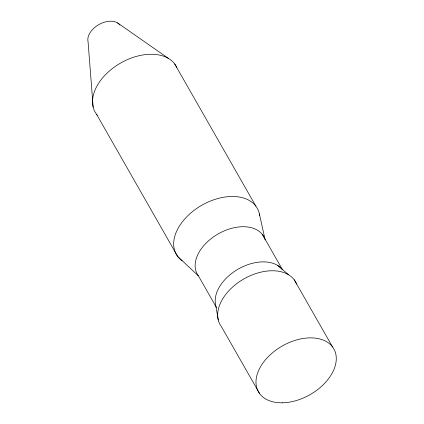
<?xml version="1.0" encoding="UTF-8"?>
<svg xmlns="http://www.w3.org/2000/svg" width="424" height="424" viewBox="0 0 424 424"><rect width="100%" height="100%" fill="white"/><g stroke="black" fill="none" stroke-linecap="round" stroke-linejoin="round"><path stroke-width="0.64" d="M117.517 22.885L168.688 58.581M277.63 265.413L288.617 274.779M216.547 307.649L198.427 275.902L177.698 256.467L96.534 114.263M174.72 63.976L255.884 206.181M294.24 279.803L332.538 346.911M262.514 234.684L282.575 269.834A38.176 24.656 -29.7 0 0 239.947 268.127A38.176 24.656 -29.7 0 0 215.726 305.227L218.275 320.025M259.716 393.753L221.413 326.644A43.38 28.021 -29.7 0 1 244.144 278.769A43.38 28.021 -29.7 0 1 296.625 284.075M265.132 239.873L259.255 213.288A46.571 30.083 -29.7 0 0 199.805 206.43A46.571 30.083 -29.7 0 0 182.129 260.797M93.163 107.155L88.065 41.828A18.163 11.734 -29.7 0 1 99.587 24.173A18.163 11.734 -29.7 0 1 119.87 24.989M259.393 213.887A46.571 30.083 -29.7 0 1 259.711 215.742M97.292 115.211A46.571 30.083 -29.7 0 1 119.255 63.849A46.571 30.083 -29.7 0 1 176.76 67.342M198.427 275.902A38.176 24.656 -29.7 0 1 218.137 233.937A38.176 24.656 -29.7 0 1 264.449 238.034M282.347 402.8A43.38 28.021 -29.7 0 0 335.681 353.531A43.38 28.021 -29.7 0 0 270.358 354.665A43.38 28.021 -29.7 0 0 282.347 402.8"/></g></svg>
